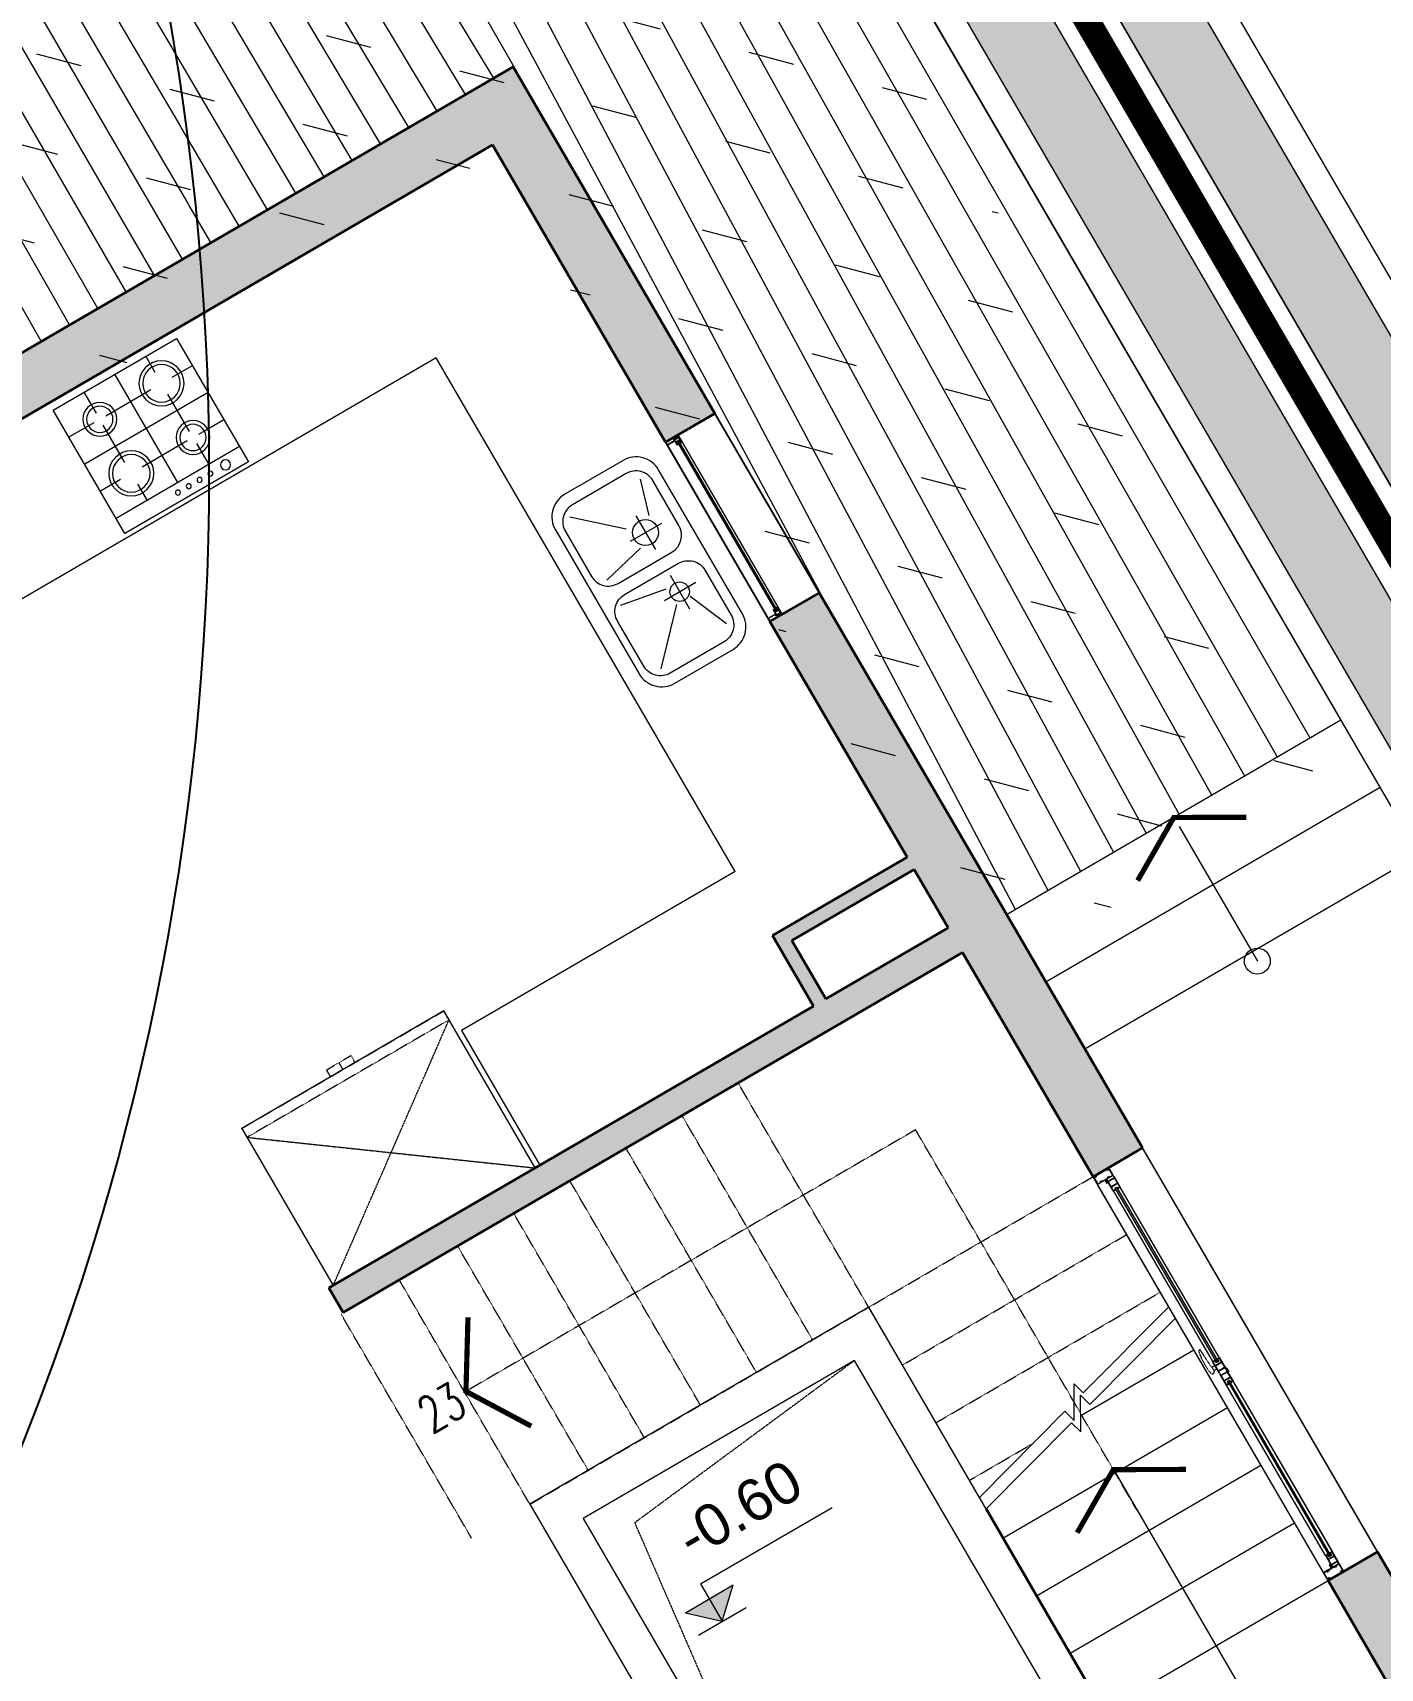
# Model space of a CAD drawing. Header units: millimetres. Extents: x 403824132 to 733479728, y 1974822364 to 2151530530.
# Drawn here: x 568707468 to 568712677, y 2063087729 to 2063094052 of the extents above; entities that cross this region are included whole.
import ezdxf
from ezdxf.enums import TextEntityAlignment as Align
from ezdxf.xclip import XClip

# ---------------------------------------------------------------- set-up
doc = ezdxf.new("R2010")
doc.units = ezdxf.units.MM
for name, pattern in [('ACAD_ISO07W100', [3, 0, -3]), ('CENTER', [3, 1.5, -0.5, 0.5, -0.5]), ('DASHED2', [0.375, 0.25, -0.125]), ('HIDDEN', [0.75, 0.5, -0.25])]:
    doc.linetypes.add(name, pattern=pattern)
for name, color, linetype, lineweight in [('A-DIM', 251, 'Continuous', 15), ('A-HATCH', 251, 'Continuous', 5), ('A-KY HIEU', 34, 'Continuous', 20), ('A-TEXT', 7, 'Continuous', 18), ('A-TUONG', 255, 'Continuous', 35), ('E- CHU THICH', 162, 'Continuous', 13), ('E- RANH GIOI', 1, 'CENTER', 13), ('E- THAY', 9, 'Continuous', 20), ('E-Khuat', 251, 'DASHED2', 13), ('E-Manh', 251, 'Continuous', 13), ('i_Hatch', 250, 'Continuous', 13), ('i_ThietBi', 32, 'Continuous', 13), ('LD-CUA', 146, 'Continuous', 13), ('LD-THAY', 9, 'Continuous', 13), ('Wipeout', 252, 'ACAD_ISO07W100', 0)]:
    doc.layers.add(name, color=color, linetype=linetype, lineweight=lineweight)
for name, color, linetype in [('ChiaLo', 128, 'CENTER'), ('loKBT', 42, 'Continuous'), ('text', 7, 'Continuous')]:
    doc.layers.add(name, color=color, linetype=linetype)
doc.styles.add('A1-arial', font='arial.ttf')
doc.styles.add('Dim roman', font='romans.shx', dxfattribs={"width": 0.7})
doc.styles.add('text', font='')
doc.styles.get('text').set_extended_font_data('.VnArial NarrowH')

# ---------------------------------------------------------------- blocks, each defined once
blk = doc.blocks.new('A$C2ED4656C')
blk.add_wipeout([(432.08839030116366, 909.9976919906003), (480.89988482272753, 907.6565726036897), (546.6591278930682, 896.477546115002), (608.9803413452828, 876.7846070510241), (692.174338572353, 834.3540037249222), (754.3427920304821, 787.0406448905233), (813.8926435556968, 722.7848319666591), (858.2160343534924, 653.697003869649), (891.5931961197311, 573.4454698321533), (911.2566819023268, 476.64416033405723), (913.0634836123791, 408.8786204939788), (902.6812203941336, 328.53244893428564), (877.9575039911433, 248.66377135772927), (831.5172191307465, 161.662560176017), (778.5593357249381, 96.30290054310899), (701.3356915259428, 31.654202892059402), (629.0081883249077, -8.39227097163166), (563.6190191351197, -32.03524574880794), (488.20880407570803, -46.87545004625645), (402.7755167309697, -49.013989090919495), (308.5773053277626, -33.451572822519665), (225.91232750109342, -2.7767245183677005), (146.73213312462397, 45.09999543475351), (71.55746408046619, 114.75861201532825), (24.772492047523002, 178.36796753589078), (-14.121149978636794, 256.7662589988431), (-36.76586512085484, 333.96183137377375), (-46.46968513727185, 431.3546305880118), (-41.56310677331928, 498.46924213785314), (-25.09803112737788, 571.6395144101043), (-0.5803064101564521, 634.8159364866879), (37.643403507663635, 701.4313668032701), (69.79597015563562, 743.2069996653372), (103.01222018549745, 778.0789420769579), (165.06892247921135, 827.9062572860821), (224.1967707490476, 861.949233045565), (305.1619076188727, 892.5169250959952), (368.07795281832665, 905.5166641195319), (428.3682624807116, 909.9721147218734)]).dxf.layer = 'Wipeout'
at = {"color": 8}
blk.add_circle((433.52840295434, 429.9998520612716), 480, dxfattribs=at)
at = {"style": 'text'}
blk.add_attdef('CT1', text='', height=350, rotation=3.7061108046e-06, dxfattribs=at).set_placement((433.52840295434, 429.9998520612716), align=Align.MIDDLE)
blk = doc.blocks.new('MA LO')
at = {"layer": 'text', "xscale": 20.97916607567742, "yscale": 20.97916607567742, "zscale": 20.97916607567742, "rotation": 4.338240580515711}
blk.add_blockref('A$C2ED4656C', (-59922.13602697849, -71293.20903849602, -4.840981599999996e-06), dxfattribs=at)
blk = doc.blocks.new('A$C395E768C')
at = {"layer": 'i_ThietBi'}
for p, q in [((-124.9999999999709, -65.78947368543231), (-125, 0)), ((-2.91038e-11, -438.5964912362322), (0, 0)), ((124.9999999999418, -85.52631579105946), (124.9999999999709, 0)), ((-168.8596491235948, -109.6491228090599), (-250, -109.6491228090526)), ((100.8771929819486, -109.6491228090526), (-81.14035087634696, -109.6491228090599)), ((149.1228070179349, -109.6491228090526), (249.9999999999709, -109.6491228090526)), ((-125, -304.8245614091939), (-125, -153.5087719326839)), ((124.9999999999709, -285.0877193035558), (124.9999999999418, -133.7719298270458)), ((-250.0000000000291, -219.2982456181089), (249.9999999999709, -219.2982456181053)), ((-149.1228070179932, -328.9473684271761), (-250.0000000000291, -328.9473684271688)), ((-100.8771929819777, -328.9473684271761), (81.14035087631781, -328.9473684271688)), ((168.8596491235657, -328.9473684271726), (249.9999999999709, -328.9473684271652)), ((-125, -353.0701754451693), (-125, -438.5964912362467)), ((124.9999999999418, -372.8070175507963), (124.9999999999709, -438.5964912362322)), ((-250.0000000000291, -438.5964912362394), (249.9999999999709, -438.5964912362322))]:
    blk.add_line(p, q, dxfattribs=at)
blk.add_lwpolyline([(250, -500.0000000093041), (250, 0), (-250, 0), (-250.0000000000291, -500.0000000093058)], close=True, dxfattribs=at)
for centre, radius in [((-124.9999999999709, -109.6491228090562), 78.94736842252314), ((-124.9999999999709, -109.6491228090562), 65.78947368543595), ((124.9999999999418, -109.6491228090526), 59.21052631689235), ((124.9999999999418, -109.6491228090526), 46.05263157980514), ((-125, -328.9473684271797), 59.21052631689235), ((-125, -328.9473684271797), 46.05263157980514), ((124.9999999999418, -328.9473684271726), 78.94736842252314), ((124.9999999999418, -328.9473684271726), 65.78947368543595), ((-175.4385964898683, -469.298245622769), 17.54385964944958), ((-114.0350877167948, -469.2982456227654), 8.771929824724793), ((-70.17543859314172, -469.2982456227654), 8.771929824724793), ((-26.31578946954687, -469.2982456227654), 8.771929824724793), ((17.54385965407709, -469.298245622769), 8.771929824724793)]:
    blk.add_circle(centre, radius, dxfattribs=at)
blk = doc.blocks.new('A$C33A8190A')
at = {"layer": 'i_ThietBi', "linetype": 'HIDDEN'}
for p, q in [((-899.9224336948828, 40), (0, 700)), ((-899.9224336948828, 700), (0, 40))]:
    blk.add_line(p, q, dxfattribs=at)
at = {"layer": 'i_ThietBi'}
blk.add_lwpolyline([(-899.9224336948828, 700), (0, 700), (0, 0), (-899.9224336948828, 0)], close=True, dxfattribs=at)
at = {"layer": 'i_ThietBi', "linetype": 'HIDDEN'}
for points in [[(-899.9224336948828, 0), (0, 0), (0, 40), (-899.9224336948828, 40)], [(-449.9612168474705, 0), (-504.5205294382176, 0), (-504.5205294382176, -30.66110742175079), (-449.9612168474705, -30.66110742175079)], [(-395.4019042567234, 0), (-395.4019042567234, -30.66110742175079), (-449.9612168474705, -30.66110742175079), (-449.9612168474705, 0)]]:
    blk.add_lwpolyline(points, close=True, dxfattribs=at)
blk = doc.blocks.new('kkkk')
h = blk.add_hatch(color=250)
edge = h.paths.add_edge_path()
edge.add_line((333058.7503477686, 105336.6100560361), (333060.2503477686, 105336.6100560361))
edge.add_line((333060.2503477686, 105336.6100560361), (333060.2503477686, 105341.6100560361))
edge.add_line((333060.2503477686, 105341.6100560361), (333061.7503477686, 105341.6100560361))
edge.add_line((333061.7503477686, 105341.6100560361), (333061.7503477686, 105371.6100560361))
edge.add_line((333061.7503477686, 105371.6100560361), (333027.5003477686, 105371.6100560361))
edge.add_line((333027.5003477686, 105371.6100560361), (333027.5003477686, 105386.6100560362))
edge.add_line((333027.5003477686, 105386.6100560362), (333022.1618856793, 105386.6100560362))
edge.add_line((333022.1618856793, 105386.6100560362), (333022.1618856793, 105383.6100560361))
edge.add_line((333022.1618856793, 105383.6100560361), (333023.6618856793, 105383.6100560361))
edge.add_line((333023.6618856793, 105383.6100560361), (333023.6618856793, 105385.1100560361))
edge.add_line((333023.6618856793, 105385.1100560361), (333026.0003477686, 105385.1100560361))
edge.add_line((333026.0003477686, 105385.1100560361), (333026.0003477686, 105378.0508778042))
edge.add_line((333026.0003477686, 105378.0508778042), (333023.6618856793, 105378.0508778042))
edge.add_line((333023.6618856793, 105378.0508778042), (333023.6618856793, 105379.5508778041))
edge.add_line((333023.6618856793, 105379.5508778041), (333022.1618856793, 105379.5508778041))
edge.add_line((333022.1618856793, 105379.5508778041), (333022.1618856793, 105376.5508778041))
edge.add_line((333022.1618856793, 105376.5508778041), (333026.0003477686, 105376.5508778041))
edge.add_line((333026.0003477686, 105376.5508778041), (333026.0003477686, 105371.6100560361))
edge.add_line((333026.0003477686, 105371.6100560361), (332991.7503477686, 105371.6100560361))
edge.add_line((332991.7503477686, 105371.6100560361), (332991.7503477686, 105341.6100560361))
edge.add_line((332991.7503477686, 105341.6100560361), (332993.2503477686, 105341.6100560361))
edge.add_line((332993.2503477686, 105341.6100560361), (332993.2503477686, 105336.6100560361))
edge.add_line((332993.2503477686, 105336.6100560361), (332994.7503477685, 105336.6100560361))
edge.add_line((332994.7503477685, 105336.6100560361), (332994.7503477685, 105341.6100560361))
edge.add_line((332994.7503477685, 105341.6100560361), (333002.2503477686, 105341.6100560361))
edge.add_line((333002.2503477686, 105341.6100560361), (333002.2503477686, 105343.1100560361))
edge.add_line((333002.2503477686, 105343.1100560361), (332993.2503477686, 105343.1100560361))
edge.add_line((332993.2503477686, 105343.1100560361), (332993.2503477686, 105370.1100560361))
edge.add_line((332993.2503477686, 105370.1100560361), (333006.8920954218, 105370.1100560361))
edge.add_arc((333010.0003477685, 105367.6396451521), 3.970410884021193, 141.5226399061715, 209.9999999996041)
edge.add_line((333006.5618710796, 105365.6544397101), (333007.8609091851, 105366.4044397101))
edge.add_arc((333010.0003477685, 105367.6396451522), 2.470410884022959, -390.0000000008324, -150.0000000000441, ccw=False)
edge.add_line((333012.1397863518, 105366.4044397101), (333013.4388244577, 105365.6544397101))
edge.add_arc((333010.0003477685, 105367.6396451521), 3.970410884017615, -29.99999999942238, 38.47736009484422)
edge.add_line((333013.1086001153, 105370.1100560362), (333040.3920954216, 105370.1100560361))
edge.add_arc((333043.5003477685, 105367.6396451521), 3.970410884021193, 141.5226399061715, 209.9999999996041)
edge.add_line((333040.0618710795, 105365.6544397101), (333041.3609091852, 105366.4044397101))
edge.add_arc((333043.5003477685, 105367.6396451522), 2.470410884022959, -390.0000000008324, -150.0000000000441, ccw=False)
edge.add_line((333045.639786352, 105366.4044397101), (333046.9388244575, 105365.6544397101))
edge.add_arc((333043.5003477685, 105367.6396451521), 3.970410884017615, -29.99999999942238, 38.47736009484422)
edge.add_line((333046.6086001155, 105370.1100560362), (333060.2503477686, 105370.1100560361))
edge.add_line((333060.2503477686, 105370.1100560361), (333060.2503477686, 105343.1100560361))
edge.add_line((333060.2503477686, 105343.1100560361), (333051.2503477687, 105343.1100560361))
edge.add_line((333051.2503477687, 105343.1100560361), (333051.2503477687, 105341.6100560361))
edge.add_line((333051.2503477687, 105341.6100560361), (333058.7503477686, 105341.6100560361))
edge.add_line((333058.7503477686, 105341.6100560361), (333058.7503477686, 105336.6100560361))
blk.add_lwpolyline([(333026.0003477686, 105378.0508778042), (333026.0003477686, 105385.1100560361), (333023.6618856793, 105385.1100560361), (333023.6618856793, 105383.6100560361), (333022.1618856793, 105383.6100560361), (333022.1618856793, 105386.6100560362), (333027.5003477686, 105386.6100560362), (333027.5003477686, 105371.6100560361), (333061.7503477686, 105371.6100560361), (333061.7503477686, 105341.6100560361), (333060.2503477686, 105341.6100560361), (333060.2503477686, 105336.6100560361), (333058.7503477686, 105336.6100560361), (333058.7503477686, 105341.6100560361), (333051.2503477687, 105341.6100560361), (333051.2503477687, 105343.1100560361), (333060.2503477686, 105343.1100560361), (333060.2503477686, 105370.1100560361), (333046.6086001155, 105370.1100560362, -0.3080097014273616), (333046.9388244575, 105365.6544397101), (333045.639786352, 105366.4044397101, 1.732050807573783), (333041.3609091852, 105366.4044397101), (333040.0618710795, 105365.6544397101, -0.3080097014276107), (333040.3920954216, 105370.1100560361), (333013.1086001153, 105370.1100560362, -0.3080097014273616), (333013.4388244577, 105365.6544397101), (333012.1397863518, 105366.4044397101, 1.732050807573783), (333007.8609091851, 105366.4044397101), (333006.5618710796, 105365.6544397101, -0.3080097014276107), (333006.8920954218, 105370.1100560361), (332993.2503477686, 105370.1100560361), (332993.2503477686, 105343.1100560361), (333002.2503477686, 105343.1100560361), (333002.2503477686, 105341.6100560361), (332994.7503477685, 105341.6100560361), (332994.7503477685, 105336.6100560361), (332993.2503477686, 105336.6100560361), (332993.2503477686, 105341.6100560361), (332991.7503477686, 105341.6100560361), (332991.7503477686, 105371.6100560361), (333026.0003477686, 105371.6100560361), (333026.0003477686, 105376.5508778041), (333022.1618856793, 105376.5508778041), (333022.1618856793, 105379.5508778041), (333023.6618856793, 105379.5508778041), (333023.6618856793, 105378.0508778042)], format="xyb", close=True)
blk = doc.blocks.new('ccccc')
h = blk.add_hatch(color=250)
h.paths.add_polyline_path([(333034.3144056356, 105325.3407150077), (333084.3144056355, 105325.3407150077), (333084.3144056355, 105326.8407150077), (333077.6940542447, 105326.8407150077), (333077.6940542447, 105353.8407150077), (333084.3144056355, 105353.8407150077), (333084.3144056355, 105355.3407150077), (333034.3144056356, 105355.3407150077), (333034.3144056356, 105346.7373347332), (333035.8144056356, 105346.7373347332), (333035.8144056356, 105353.8407150077), (333052.1347392885, 105353.8407150077), (333052.1347392885, 105326.8407150077), (333035.8144056356, 105326.8407150077), (333035.8144056356, 105333.9440952822), (333034.3144056356, 105333.9440952822)])
h.paths.add_polyline_path([(333053.6347392886, 105326.8407150077), (333053.6347392886, 105353.8407150077), (333076.1940542446, 105353.8407150077), (333076.1940542446, 105326.8407150077)], flags=16)
for p, q in [((333034.3144056356, 105346.7373347332), (333035.8144056356, 105346.7373347332)), ((333034.3144056356, 105333.9440952822), (333035.8144056356, 105333.9440952822)), ((333052.1347392885, 105353.8407150077), (333052.1347392885, 105326.8407150077)), ((333053.6347392886, 105353.8407150077), (333053.6347392886, 105326.8407150077)), ((333076.1940542446, 105353.8407150077), (333076.1940542446, 105326.8407150077)), ((333077.6940542447, 105353.8407150077), (333077.6940542447, 105326.8407150077)), ((333084.3144056355, 105355.3407150077), (333084.3144056355, 105353.8407150077)), ((333084.3144056355, 105326.8407150077), (333084.3144056355, 105325.3407150077))]:
    blk.add_line(p, q)
for points in [[(333084.3144056355, 105355.3407150077), (333034.3144056356, 105355.3407150077), (333034.3144056356, 105346.7373347332)], [(333034.3144056356, 105333.9440952822), (333034.3144056356, 105325.3407150077), (333084.3144056355, 105325.3407150077)], [(333052.1347392885, 105353.8407150077), (333035.8144056356, 105353.8407150077), (333035.8144056356, 105346.7373347332)], [(333035.8144056356, 105333.9440952822), (333035.8144056356, 105326.8407150077), (333052.1347392885, 105326.8407150077)], [(333076.1940542446, 105353.8407150077), (333053.6347392886, 105353.8407150077)], [(333053.6347392886, 105326.8407150077), (333076.1940542446, 105326.8407150077)], [(333084.3144056355, 105353.8407150077), (333077.6940542447, 105353.8407150077)], [(333077.6940542447, 105326.8407150077), (333084.3144056355, 105326.8407150077)]]:
    blk.add_lwpolyline(points)
blk = doc.blocks.new('dasdsd')
at = {"linetype": 'HIDDEN', "ltscale": 0.05}
for p, q in [((-9.569141384446992, -15.90723716295906), (-9.569141384446992, 0)), ((9.569141384446992, 0), (-9.569141384446992, 0)), ((9.569141384446992, -15.90723716294451), (9.569141384446992, 0)), ((-16.34979056974407, -18.90631077674334), (-107.8912883332232, -23.1459015282162)), ((-10.46026030555367, -16.12276114153791), (-15.45867164875381, -18.69078679804806)), ((9.569141384330578, -15.90723716295906), (-9.569141384446992, -15.90723716295906))]:
    blk.add_line(p, q, dxfattribs=at)
for centre, radius, start, end in [((-106.2585171776591, -28.09938181765028), 5.215640768237306, 108.2433054779571, 251.7566945220429), ((-40.96028682653559, 286.6360905124457), 326.6202464477597, 258.1751875100508, 278.8996242376831), ((-16.34979056974407, -16.9563107767899), 1.95, 270, 297.1926651147454), ((-9.569141384446992, -17.85723716302891), 1.95, 90, 117.1926651147453), ((9.569141384446992, -25.97958644191385), 10.07234927896024, 270, 90)]:
    blk.add_arc(centre, radius, start, end, dxfattribs=at)
blk = doc.blocks.new('fffsf')
h = blk.add_hatch(color=250)
h.paths.add_polyline_path([(333183.8310297608, 105395.8081060237), (333133.8310297608, 105395.8081060237), (333133.8310297608, 105394.3081060237), (333140.4513811519, 105394.3081060237), (333140.4513811519, 105367.3081060237), (333133.8310297608, 105367.3081060237), (333133.8310297608, 105364.3081060237), (333118.8310297608, 105364.3081060237), (333118.8310297608, 105361.3081060237), (333135.3310297608, 105361.3081060237), (333135.3310297608, 105365.8081060237), (333183.8310297608, 105365.8081060237), (333183.8310297608, 105374.4114862982), (333182.3310297608, 105374.4114862982), (333182.3310297608, 105367.3081060237), (333166.0106961079, 105367.3081060237), (333166.0106961079, 105394.3081060237), (333182.3310297608, 105394.3081060237), (333182.3310297608, 105387.2047257492), (333183.8310297608, 105387.2047257492)])
h.paths.add_polyline_path([(333164.5106961079, 105394.3081060237), (333164.5106961079, 105367.3081060237), (333141.9513811518, 105367.3081060237), (333141.9513811518, 105394.3081060237)], flags=16)
for p, q in [((333133.8310297608, 105395.8081060237), (333133.8310297608, 105394.3081060237)), ((333140.4513811519, 105394.3081060237), (333140.4513811519, 105367.3081060237)), ((333141.9513811518, 105394.3081060237), (333141.9513811518, 105367.3081060237)), ((333164.5106961079, 105394.3081060237), (333164.5106961079, 105367.3081060237)), ((333166.0106961079, 105394.3081060237), (333166.0106961079, 105367.3081060237)), ((333183.8310297608, 105387.2047257492), (333182.3310297608, 105387.2047257492)), ((333183.8310297608, 105374.4114862982), (333182.3310297608, 105374.4114862982))]:
    blk.add_line(p, q)
for points in [[(333133.8310297608, 105395.8081060237), (333183.8310297608, 105395.8081060237), (333183.8310297608, 105387.2047257492)], [(333133.8310297608, 105394.3081060237), (333140.4513811519, 105394.3081060237)], [(333141.9513811518, 105394.3081060237), (333164.5106961079, 105394.3081060237)], [(333166.0106961079, 105394.3081060237), (333182.3310297608, 105394.3081060237), (333182.3310297608, 105387.2047257492)], [(333183.8310297608, 105374.4114862982), (333183.8310297608, 105365.8081060237), (333135.3310297608, 105365.8081060237), (333135.3310297608, 105361.3081060237), (333118.8310297608, 105361.3081060237)], [(333133.8310297608, 105367.3081060237), (333133.8310297608, 105364.3081060237), (333118.8310297608, 105364.3081060237), (333118.8310297608, 105361.3081060237)], [(333140.4513811519, 105367.3081060237), (333133.8310297608, 105367.3081060237)], [(333164.5106961079, 105367.3081060237), (333141.9513811518, 105367.3081060237)], [(333182.3310297608, 105374.4114862982), (333182.3310297608, 105367.3081060237), (333166.0106961079, 105367.3081060237)]]:
    blk.add_lwpolyline(points)
blk = doc.blocks.new('*U199')
for points in [[(88.41580056528618, 82.17994154020562), (88.41580056524253, 80.6033802745078), (77.17966634732147, 80.60338027449323), (77.17966634729966, 69.39661972550675), (88.41580056521342, 69.39661972551403), (88.41580056528618, 67.82005845976528, 0.2403906807314063), (91.14311726333106, 71.99999999998546), (80.17966634737968, 71.99999999998546), (80.17966634732147, 77.99999999998543), (91.14311726327287, 77.99999999998543, 0.2403906807301442)], [(847.064897786636, 82.17994154014741), (847.0648977867091, 80.6033802744132), (858.3010320046156, 80.60338027440594), (858.301032004601, 69.39661972541944), (847.0648977866797, 69.39661972542672), (847.064897786636, 67.82005845970707, -0.2403906807314063), (844.3375810886424, 71.99999999992724), (855.3010320045863, 71.99999999992724), (855.3010320045427, 77.99999999993452), (844.3375810885913, 77.99999999994179, -0.2403906807301442)], [(952.8964989166775, 82.17994153920152), (952.896498916714, 80.60338027349644), (941.6603646988003, 80.60338027346006), (941.6603646988583, 69.39661972447357), (952.8964989167723, 69.39661972450267), (952.8964989167064, 67.82005845875392, 0.2403906807314063), (955.623815614686, 71.99999999901047), (944.6603646987346, 71.99999999896681), (944.6603646987783, 77.99999999895226), (955.6238156147297, 77.99999999898864, 0.2403906807301442)]]:
    blk.add_hatch(color=250).paths.add_polyline_path(points)
for p, q in [((897.4806983517623, 89.99999999997091), (44.50000000021828, 90.00000000004366)), ((897.4806983517477, 89.99999999991269), (88.00000000023283, 89.99999999998545)), ((902.4806983516532, 89.9999999988213), (1711.961396685087, 89.99999999983993)), ((35.00000000011642, 20), (1764.961396685204, 20)), ((88.00000000024738, 59.99999999998546), (897.4806983517623, 59.99999999989814)), ((1711.96139668516, 59.99999999983993), (902.4806983517333, 59.99999999880675))]:
    blk.add_line(p, q)
for points in [[(88.41580056528618, 82.17994154020562), (88.41580056524253, 80.6033802745078), (77.17966634732147, 80.60338027449323), (77.17966634729966, 69.39661972550675), (88.41580056521342, 69.39661972551403), (88.41580056528618, 67.82005845976528, 0.2403906807314063), (91.14311726333106, 71.99999999998546), (80.17966634737968, 71.99999999998546), (80.17966634732147, 77.99999999998543), (91.14311726327287, 77.99999999998543, 0.2403906807301443)], [(847.064897786636, 82.17994154014741), (847.0648977867091, 80.6033802744132), (858.3010320046156, 80.60338027440594), (858.301032004601, 69.39661972541944), (847.0648977866797, 69.39661972542672), (847.064897786636, 67.82005845970707, -0.2403906807314063), (844.3375810886424, 71.99999999992724), (855.3010320045863, 71.99999999992724), (855.3010320045427, 77.99999999993452), (844.3375810885913, 77.99999999994179, -0.2403906807301443)], [(952.8964989166775, 82.17994153920152), (952.896498916714, 80.60338027349644), (941.6603646988003, 80.60338027346006), (941.6603646988583, 69.39661972447357), (952.8964989167723, 69.39661972450267), (952.8964989167064, 67.82005845875392, 0.2403906807314063), (955.623815614686, 71.99999999901047), (944.6603646987346, 71.99999999896681), (944.6603646987783, 77.99999999895226), (955.6238156147297, 77.99999999898864, 0.2403906807301443)]]:
    blk.add_lwpolyline(points, format="xyb", close=True)
for points in [[(855.3010320045863, 71.99999999992724), (80.17966634737968, 71.99999999998546), (80.17966634732147, 77.99999999998543), (855.3010320045427, 77.99999999993452)], [(944.6603646988652, 71.99999999894499), (1719.781730337999, 71.9999999998545), (1719.781730337912, 77.99999999986177), (944.6603646987783, 77.99999999895226)]]:
    blk.add_lwpolyline(points, close=True)
at = {"rotation": 270}
blk.add_blockref('kkkk', (-105336.6100560361, 333081.7503477685), dxfattribs=at)
at = {"xscale": -1}
for name, p, rotation in [('ccccc', (333122.3144056175, -105265.3407150657), 359.9999999999902), ('fffsf', (-332231.3503317047, 105455.8081050878), 180.0000000001608), ('kkkk', (107136.5714527213, 333081.7503477685), 90)]:
    blk.add_blockref(name, p, dxfattribs=dict(at, rotation=rotation))
for p in [(-332186.8337073021, -105265.3407149498), (-331322.3530086549, -105265.3407159424)]:
    blk.add_blockref('ccccc', p)
at = {"xscale": -0.8000000000000002, "yscale": 0.8, "zscale": 0.8}
blk.add_blockref('dasdsd', (927.4806983517476, 59.99999999895225), dxfattribs=at)
blk = doc.blocks.new('CR')
at = {"layer": 'i_ThietBi', "ltscale": 0.5}
for p, q in [((7158371.433537573, 838004.4007372893), (7158534.433537576, 837855.4007372893)), ((7158637.433537576, 837855.4007372893), (7158679.433537574, 837993.4007372893)), ((7158592.433537576, 837879.4007372893), (7158592.433537576, 837729.4007372893)), ((7158525.433537573, 837805.4007372893), (7158664.433537576, 837805.4007372893)), ((7158371.433537573, 837721.4007372893), (7158545.433537574, 837763.4007372893)), ((7158550.433537575, 837577.4007372896), (7158368.433537575, 837611.4007372893)), ((7158591.433537575, 837616.4007372893), (7158591.433537575, 837466.4007372893)), ((7158524.433537576, 837542.4007372893), (7158663.433537574, 837542.4007372893)), ((7158556.433537576, 837505.4007372893), (7158379.433537576, 837322.4007372893)), ((7158618.433537575, 837507.4007372893), (7158685.433537574, 837345.4007372893))]:
    blk.add_line(p, q, dxfattribs=at)
for points in [[(7158297.433537575, 837989.4007372896), (7158297.433537575, 837346.9731510159, 0.4142135623730953), (7158397.433537576, 837246.973151016), (7158657.433537573, 837246.973151016, 0.4142135623730951), (7158757.433537573, 837346.9731510159), (7158757.433537573, 837989.4007372896, 0.4142135623730951), (7158657.433537573, 838089.4007372893), (7158397.433537576, 838089.4007372893, 0.4142135623730953)], [(7158327.433537573, 837964.4007372893), (7158327.433537573, 837764.4007372893, 0.4142135623730951), (7158402.433537576, 837689.4007372896), (7158642.433537576, 837689.4007372896, 0.4142135623730951), (7158717.433537574, 837764.4007372893), (7158717.433537574, 837964.4007372893, 0.4142135623730953), (7158642.433537576, 838039.4007372893), (7158402.433537576, 838039.4007372893, 0.4142135623730951)], [(7158327.433537573, 837564.4007372893, -0.4142135623730951), (7158402.433537576, 837639.4007372892), (7158642.433537576, 837639.4007372892, -0.4142135623730953), (7158717.433537574, 837564.4007372893), (7158717.433537574, 837364.4007372893, -0.4142135623730951), (7158642.433537576, 837289.4007372893), (7158402.433537576, 837289.4007372893, -0.4142135623730951), (7158327.433537573, 837364.4007372893)]]:
    blk.add_lwpolyline(points, format="xyb", close=True, dxfattribs=at)
for centre, radius in [((7158592.433537576, 837805.4007372893), 50), ((7158591.433537575, 837542.4007372893), 37.5)]:
    blk.add_circle(centre, radius, dxfattribs=at)
blk = doc.blocks.new('SFFSF')
h = blk.add_hatch(color=250)
h.paths.add_polyline_path([(339646.7882787025, 104917.2047934929), (339646.7882787025, 104891.8047934929), (339678.4882787026, 104891.8047934929), (339678.4882787026, 104898.5047934929), (339675.2882787025, 104898.5047934928, 1), (339675.2882787025, 104897.3047934928), (339677.2882787026, 104897.3047934929), (339677.2882787026, 104893.0047934929), (339663.4382787026, 104893.0047934929), (339663.4382787026, 104916.0047934929), (339677.2882787026, 104916.0047934929), (339677.2882787026, 104911.7047934929), (339675.2882787025, 104911.7047934928, 1), (339675.2882787025, 104910.5047934928), (339678.4882787026, 104910.5047934929), (339678.4882787026, 104917.2047934929)])
h.paths.add_polyline_path([(339647.9882787025, 104916.0047934929), (339662.2382787026, 104916.0047934929), (339662.2382787026, 104893.0047934929), (339647.9882787025, 104893.0047934929)], flags=16)
blk.add_lwpolyline([(339663.4382787026, 104893.0047934929), (339663.4382787026, 104916.0047934929), (339677.2882787026, 104916.0047934929), (339677.2882787026, 104911.7047934929), (339675.2882787025, 104911.7047934928, 0.9999999999999998), (339675.2882787025, 104910.5047934928), (339678.4882787026, 104910.5047934929), (339678.4882787026, 104917.2047934929), (339646.7882787025, 104917.2047934929), (339646.7882787025, 104891.8047934929), (339678.4882787026, 104891.8047934929), (339678.4882787026, 104898.5047934929), (339675.2882787025, 104898.5047934928, 0.9999999999999998), (339675.2882787025, 104897.3047934928), (339677.2882787026, 104897.3047934929), (339677.2882787026, 104893.0047934929)], format="xyb", close=True)
blk.add_lwpolyline([(339662.2382787026, 104893.0047934929), (339662.2382787026, 104916.0047934929), (339647.9882787025, 104916.0047934929), (339647.9882787025, 104893.0047934929)], close=True)
blk = doc.blocks.new('DDDDA')
blk.add_hatch(color=250).paths.add_polyline_path([(339343.8036827391, 104970.9258045919), (339343.8036827391, 104969.3492433262), (339332.5675485213, 104969.3492433262), (339332.5675485213, 104958.1424827772), (339343.8036827391, 104958.1424827772), (339343.8036827391, 104956.5659215115, 0.2403906807314063), (339346.5309994372, 104960.7458630517), (339335.5675485212, 104960.7458630517), (339335.5675485212, 104966.7458630517), (339346.5309994372, 104966.7458630517, 0.2403906807301442)])
blk.add_lwpolyline([(339343.8036827391, 104970.9258045919), (339343.8036827391, 104969.3492433262), (339332.5675485213, 104969.3492433262), (339332.5675485213, 104958.1424827772), (339343.8036827391, 104958.1424827772), (339343.8036827391, 104956.5659215115, 0.2403906807314063), (339346.5309994372, 104960.7458630517), (339335.5675485212, 104960.7458630517), (339335.5675485212, 104966.7458630517), (339346.5309994372, 104966.7458630517, 0.2403906807301443)], format="xyb", close=True)
blk = doc.blocks.new('*U234')
for points in [[(22.09999999997672, 21.5), (0, 21.5), (0, 27.69999999995344), (1.200000000069849, 27.70000000001164), (1.200000000069849, 22.70000000001164), (17.8165128667606, 22.70000000001164), (17.8165128667606, 63.09999999997671), (8.908256433438508, 63.09999999997671), (8.908256433438508, 71.64048723370068), (5.108256433508359, 74.2712564644753), (5.108256433391944, 83.12874353543157), (8.908256433438508, 85.75951276620617), (8.908256433438508, 93.09999999997672), (1.200000000069849, 93.09999999997672), (1.200000000069849, 89.29999999998836), (0, 89.29999999998836), (0, 94.29999999998836), (10.10825643339194, 94.29999999998836), (10.10825643339194, 93.09999999997672), (10.10825643339194, 91.135632477075), (10.10825643339194, 82.4999999998836), (8.908256433438508, 82.49999999994178), (8.908256433322093, 84.29999999993015), (6.308256433461793, 82.49999999994178), (6.308256433461793, 74.89999999996506), (8.908256433438508, 73.0999999999767), (8.908256433438508, 74.89999999996506), (10.10825643339194, 74.89999999996506), (10.10825643339194, 64.29999999998836), (19.01651286683045, 64.29999999998836), (19.01651286683045, 22.70000000001164), (22.09999999997672, 22.70000000001164)], [(1044.566666666989, 21.5), (1066.666666666965, 21.5), (1066.666666666965, 27.69999999995344), (1065.466666666895, 27.70000000001164), (1065.466666666895, 22.70000000001164), (1048.850153800205, 22.70000000001164), (1048.850153800205, 63.09999999997671), (1057.758410233527, 63.09999999997671), (1057.758410233527, 71.64048723370068), (1061.558410233457, 74.2712564644753), (1061.558410233573, 83.12874353543157), (1057.758410233527, 85.75951276620617), (1057.758410233527, 93.09999999997672), (1065.466666666895, 93.09999999997672), (1065.466666666895, 89.29999999998836), (1066.666666666965, 89.29999999998836), (1066.666666666965, 94.29999999998836), (1056.558410233573, 94.29999999998836), (1056.558410233573, 93.09999999997672), (1056.558410233573, 91.135632477075), (1056.558410233573, 82.4999999998836), (1057.758410233527, 82.49999999994178), (1057.758410233643, 84.29999999993015), (1060.358410233503, 82.49999999994178), (1060.358410233503, 74.89999999996506), (1057.758410233527, 73.0999999999767), (1057.758410233527, 74.89999999996506), (1056.558410233573, 74.89999999996506), (1056.558410233573, 64.29999999998836), (1047.650153800135, 64.29999999998836), (1047.650153800135, 22.70000000001164), (1044.566666666989, 22.70000000001164)]]:
    blk.add_hatch(color=250).paths.add_polyline_path(points)
for p, q in [((10.10825643339194, 94.29999999998836), (1056.558410233573, 94.29999999998836)), ((22.09999999997672, 21.5), (1044.566666667018, 21.5))]:
    blk.add_line(p, q)
for points in [[(8.908256433438508, 93.09999999997672), (8.908256433438508, 85.75951276620617), (5.108256433391944, 83.12874353543157), (5.108256433508359, 74.2712564644753), (8.908256433438508, 71.64048723370068), (8.908256433438508, 63.09999999997671), (17.8165128667606, 63.09999999997671), (17.8165128667606, 22.70000000001164), (1.200000000069849, 22.70000000001164), (1.200000000069849, 27.70000000001164), (0, 27.69999999995344), (0, 21.5), (22.09999999997672, 21.5), (22.09999999997672, 22.70000000001164), (19.01651286683045, 22.70000000001164), (19.01651286683045, 64.29999999998836), (10.10825643339194, 64.29999999998836), (10.10825643339194, 74.89999999996506), (8.908256433438508, 74.89999999996506), (8.908256433438508, 73.0999999999767), (6.308256433461793, 74.89999999996506), (6.308256433461793, 82.49999999994178), (8.908256433322093, 84.29999999993015), (8.908256433438508, 82.49999999994178), (10.10825643339194, 82.4999999998836), (10.10825643339194, 93.09999999997672), (10.10825643339194, 93.09999999997672), (10.10825643339194, 94.29999999998836), (0, 94.29999999998836), (0, 89.29999999998836), (1.200000000069849, 89.29999999998836), (1.200000000069849, 93.09999999997672), (8.908256433438508, 93.09999999997672)], [(1057.758410233527, 93.09999999997672), (1057.758410233527, 85.75951276620617), (1061.558410233573, 83.12874353543157), (1061.558410233457, 74.2712564644753), (1057.758410233527, 71.64048723370068), (1057.758410233527, 63.09999999997671), (1048.850153800205, 63.09999999997671), (1048.850153800205, 22.70000000001164), (1065.466666666895, 22.70000000001164), (1065.466666666895, 27.70000000001164), (1066.666666666965, 27.69999999995344), (1066.666666666965, 21.5), (1044.566666666989, 21.5), (1044.566666666989, 22.70000000001164), (1047.650153800135, 22.70000000001164), (1047.650153800135, 64.29999999998836), (1056.558410233573, 64.29999999998836), (1056.558410233573, 74.89999999996506), (1057.758410233527, 74.89999999996506), (1057.758410233527, 73.0999999999767), (1060.358410233503, 74.89999999996506), (1060.358410233503, 82.49999999994178), (1057.758410233643, 84.29999999993015), (1057.758410233527, 82.49999999994178), (1056.558410233573, 82.4999999998836), (1056.558410233573, 93.09999999997672), (1056.558410233573, 93.09999999997672), (1056.558410233573, 94.29999999998836), (1066.666666666965, 94.29999999998836), (1066.666666666965, 89.29999999998836), (1065.466666666895, 89.29999999998836), (1065.466666666895, 93.09999999997672), (1057.758410233527, 93.09999999997672)]]:
    blk.add_lwpolyline(points)
blk.add_lwpolyline([(1030.678743886546, 75.69999999993888), (35.98792278041947, 75.69999999993888), (35.98792278044857, 81.69999999992432), (1030.678743886546, 81.69999999992432)], close=True)
at = {"xscale": -1, "rotation": 180}
blk.add_blockref('SFFSF', (-339634.6800222692, 104983.2047934928), dxfattribs=at)
blk.add_blockref('DDDDA', (-339299.5796257408, -104885.0458630518))
at = {"xscale": -1}
blk.add_blockref('DDDDA', (340366.2462924077, -104885.0458630518), dxfattribs=at)
at = {"rotation": 180}
blk.add_blockref('SFFSF', (340701.3466889361, 104983.2047934928), dxfattribs=at)
blk = doc.blocks.new('cotxaytho')
at = {"layer": 'A-KY HIEU'}
h = blk.add_hatch(color=256, dxfattribs=at)
h.paths.add_polyline_path([(200.0000000000018, 187.5), (0, 187.5), (0, 0)])
h.paths.add_polyline_path([(0, 187.5), (-200, 187.5), (0, 0)])
for p, q in [((0, 312.5), (0, 0)), ((0, 312.5), (1100, 312.5)), ((-200, 187.5), (0, 0)), ((-200, 187.5), (200, 187.5)), ((0, 0), (200, 187.5)), ((-200, 0), (200, 0))]:
    blk.add_line(p, q, dxfattribs=at)
at = {"color": 6, "style": 'A1-arial'}
blk.add_attdef('-0.050', (35.02610784031822, 401.7086938884313), '', height=250, dxfattribs=at)
blk = doc.blocks.new('TANG 1 BT1')
at = {"layer": 'A-HATCH'}
h = blk.add_hatch(color=256, dxfattribs=at)
h.dxf.hatch_style = 1
h.paths.add_polyline_path([(7158834.392582895, 839216.910365944), (7158834.40338719, 837891.891499825), (7159054.403387193, 837891.891499825), (7159054.392582897, 839436.910365944), (7153914.367428423, 839436.910365939), (7153914.367428423, 839216.910365939)])
h.paths.add_polyline_path([(7150554.367428423, 839436.910365939), (7150554.310653077, 838368.6554270984), (7150774.310653077, 838368.6554270984), (7150774.367428423, 839216.910365939), (7151514.367428423, 839216.910365939), (7151514.367428423, 839436.910365939)])
h.paths.add_polyline_path([(7150774.304578072, 836568.6554270984), (7150554.304578072, 836568.6554270984), (7150554.355278415, 835616.8624750825), (7151104.293490312, 835616.869053744), (7151104.293494187, 835319.4682315772), (7151324.293331157, 835319.4682315772), (7151324.293316933, 835616.869053744), (7152824.293494837, 835616.869053744), (7152824.293494837, 833426.8795984447), (7152714.293491956, 833426.8795926793), (7152714.29349484, 833316.8795926797), (7152934.293494836, 833316.8796042103), (7152934.293494836, 835726.8688687666), (7150774.353935611, 835726.8618762125)])
h.paths.add_polyline_path([(7151324.293373614, 834519.4677197175), (7151104.293494189, 834519.4677197175), (7151104.30564033, 832826.9133516661), (7151324.305640263, 832826.9160794099), (7151324.293490244, 833316.8822506294), (7151914.29349484, 833316.8795745915), (7151914.293491955, 833426.8795507496), (7151324.293433158, 833426.8795098679)])
h.paths.add_polyline_path([(7158834.380432876, 835616.8724301188), (7158834.380432876, 834616.8724302229), (7159054.38132507, 834616.8724302229), (7159054.380433111, 835946.8749298701), (7159054.399422782, 837091.8914998248), (7158834.40338719, 837091.8914998248), (7158834.395779532, 836041.8726337034), (7158234.393846916, 836041.8726337034), (7158234.394310373, 835726.8726337056), (7156074.371186494, 835726.8726337051), (7156074.371186494, 835616.8645500309)])
h.paths.add_polyline_path([(7158834.396642498, 835726.8749299373), (7158289.394310373, 835726.8726337056), (7158289.393846915, 835986.8726337039), (7158834.39593021, 835986.8726337039)], flags=16)
h.paths.add_polyline_path([(7158434.392582023, 831596.9007170699), (7158434.392582023, 831391.9098570823), (7158834.392582373, 831391.9061736367), (7158834.392582374, 827616.9110400443), (7158354.335837015, 827616.9110402875), (7158354.335837015, 827396.9110403915), (7159054.392582373, 827396.9110403561), (7159054.392582213, 832816.9110333439), (7158834.392582212, 832816.9110333439), (7158834.392582895, 831816.9061741434), (7156074.381032348, 831816.9294868225), (7156074.381032348, 831596.9294868223)])
h.paths.add_polyline_path([(7158834.392582373, 831596.9061740552), (7158834.392582373, 831446.9061736375), (7158489.392582023, 831446.9097838658), (7158489.392582023, 831596.909784292)], flags=16)
h.paths.add_polyline_path([(7152934.305644855, 831706.9131666891), (7152934.305644858, 831816.913351666), (7151324.305640331, 831816.913351666), (7151324.305640331, 831926.9133516661), (7151104.305640332, 831926.9133516661), (7151104.30564033, 831816.913351666), (7150554.366400784, 831816.9061741251), (7150554.36935917, 830866.8950438554), (7150774.369359169, 830866.8950438554), (7150774.367133453, 831706.9061741378)])
h.paths.add_polyline_path([(7150554.364441079, 828526.9061794691), (7150774.364441081, 828526.9061794691), (7150774.37017006, 830066.8945319966), (7150554.36935917, 830066.8945319966)])
h.paths.add_polyline_path([(7151704.376166527, 827396.9116709569), (7152404.194557026, 827396.9108264266), (7152404.194557026, 827616.910806874), (7150774.367428362, 827616.9154225319), (7150774.368593731, 827726.9061794695), (7150554.36922083, 827726.9061794695), (7150554.367428423, 827616.911099137), (7150554.367428423, 827396.9110402466), (7151404.376166542, 827396.9109419949), (7151404.37616653, 827396.9116709569)])
h.paths.add_polyline_path([(7154604.55816387, 827616.9087649575), (7154604.55816387, 827396.9087649565), (7155304.376166525, 827396.9091954805), (7155304.37616657, 827396.9136104577), (7155604.376166571, 827396.9136104577), (7156654.368521227, 827396.9136259514), (7156654.368925721, 827616.9163596034)])
h.paths.add_polyline_path([(7150304.255845018, 831816.9000444374), (7150304.255845416, 831196.8999719521), (7150554.329719897, 831196.8999719521), (7150554.329719897, 831306.9003201132), (7150414.255845343, 831306.8999719522), (7150414.255845088, 831706.9000444378), (7150554.329236252, 831706.9003925972), (7150554.329783076, 831816.9000444374)])
h.paths.add_polyline_path([(7150304.255844964, 836228.4791837248), (7150304.255844964, 835616.9026857319), (7150554.318615942, 835616.9026857319), (7150554.318615942, 835726.902332314), (7150414.255844965, 835726.902685732), (7150414.255844965, 836118.4791837247), (7150554.366168484, 836118.4788301869), (7150554.366168484, 836228.4791837248)])
at = {"layer": 'A-TUONG'}
for p, q in [((7159054.392582897, 839436.910365944), (7153914.367428423, 839436.910365939)), ((7159054.403387193, 837891.891499825), (7159054.392582897, 839436.910365944)), ((7158834.392582895, 839216.910365944), (7153914.367428423, 839216.910365939)), ((7158834.40338719, 837891.891499825), (7158834.392582895, 839216.910365944)), ((7158834.40338719, 837891.891499825), (7159054.403387193, 837891.891499825)), ((7158834.395779532, 836041.8726337034), (7158834.40338719, 837091.8914998248)), ((7158834.40338719, 837091.8914998248), (7159054.403387193, 837091.8914998248)), ((7159054.39228581, 835836.9004881554), (7159054.399331923, 837086.8914998247)), ((7158834.395779531, 836041.8726337034), (7158234.393846916, 836041.8726337034)), ((7158234.393846916, 836041.8726337034), (7158234.394310373, 835726.8726337056)), ((7158834.395930207, 835986.8726337039), (7158289.393846915, 835986.8726337039)), ((7158289.393846915, 835986.8726337039), (7158289.394310373, 835726.8726337056)), ((7158834.396642498, 835726.8749299373), (7158834.39593021, 835986.8726337039)), ((7159054.380433111, 835946.8749298701), (7159054.38132507, 834616.8724302229)), ((7156074.371186494, 835616.8645500309), (7156074.371186494, 835726.8726337051)), ((7158234.394310373, 835726.8726337056), (7156074.371186494, 835726.8726337051)), ((7158834.396642498, 835726.8749299373), (7158289.394310373, 835726.8726337056)), ((7158834.380432876, 835616.8724301188), (7156074.371186494, 835616.8645500309)), ((7158834.380432876, 834616.8724302229), (7158834.380432876, 835616.8724301188)), ((7158834.380432876, 834616.8724302229), (7159054.38132507, 834616.8724302229)), ((7157834.380432875, 833717.8978339158), (7157834.392582537, 832816.9110329507)), ((7158834.392582895, 831816.9061741434), (7158834.392582212, 832816.9110333439)), ((7158834.392582212, 832816.9110333439), (7159054.393474327, 832816.9110333439)), ((7159054.392582373, 827396.9110403561), (7159054.392582213, 832816.9110333439))]:
    blk.add_line(p, q, dxfattribs=at)
at = {"layer": 'E- CHU THICH'}
for points in [[(7159799.380432878, 835616.8277131462), (7159799.380432878, 835016.8277132212)], [(7157834.380432875, 833768.8978339157), (7158286.084141571, 833889.931477922), (7158299.025093857, 833841.6351866148), (7158369.735771958, 833964.1096737109), (7158382.676724154, 833915.8133824199), (7158834.385240108, 834036.8483144469)], [(7157834.380432875, 833717.8978339158), (7158286.084141571, 833838.9314779219), (7158299.025093857, 833790.6351866147), (7158369.735771958, 833913.1096737109), (7158382.676724154, 833864.8133824196), (7158834.385584346, 833985.8484066856)], [(7158334.380432878, 833601.8724302227), (7158334.392582897, 832316.9061740538), (7156324.392582413, 832316.9086041211)]]:
    blk.add_lwpolyline(points, dxfattribs=at)
at = {"layer": 'E- CHU THICH', "const_width": 20}
blk.add_lwpolyline([(7158576.867545966, 833461.8724302229), (7158334.380432878, 833601.8724302227), (7158334.380432878, 833601.8724302227), (7158334.380432878, 833601.8724302227), (7158091.893319761, 833461.8724302229)], dxfattribs=at)
at = {"layer": 'E- CHU THICH'}
blk.add_circle((7159799.380432878, 835016.8277132212), 50, dxfattribs=at)
at = {"layer": 'E- THAY'}
for p, q in [((7158834.393474418, 832816.9110333439), (7158834.381325069, 834616.8724302229)), ((7159054.393474327, 832816.9110333439), (7159054.38132507, 834616.8724302229)), ((7158330.361268347, 833844.911032942), (7158834.392582432, 833844.911032942)), ((7157834.392582432, 833587.911032942), (7158834.392582432, 833587.911032942)), ((7157834.392582432, 833330.911032942), (7158834.392582432, 833330.911032942)), ((7157834.392582432, 833073.911032942), (7158834.392582432, 833073.911032942)), ((7157834.392582432, 832816.9110329418), (7158834.392582432, 832816.9110329418))]:
    blk.add_line(p, q, dxfattribs=at)
for points in [[(7158834.40338719, 837891.891499825), (7159054.403387193, 837891.891499825), (7159054.403387193, 837091.8914998248), (7158834.40338719, 837091.8914998248)], [(7156324.392580558, 832816.886684075), (7157834.376780367, 832816.886684075), (7157834.376780367, 834616.8724300289), (7156324.392580558, 834616.8724300289)], [(7156474.392580555, 832966.886684075), (7157684.376780367, 832966.886684075), (7157684.376780367, 834466.8724300289), (7156474.392580555, 834466.8724300289)]]:
    blk.add_lwpolyline(points, close=True, dxfattribs=at)
at = {"layer": 'E-Khuat', "ltscale": 2}
for p, q in [((7156064.356081587, 834616.8716881371), (7156064.356081587, 835616.8716881371)), ((7156324.356081587, 834616.8724304616), (7156324.356081587, 835616.8724304616)), ((7156584.356081586, 834616.8724300289), (7156584.356081586, 835616.8724300287)), ((7156834.356081587, 834616.8724300289), (7156834.356081587, 835616.8724300287)), ((7157084.356081583, 834616.8724300289), (7157084.356081583, 835616.8724300287)), ((7157334.356081586, 834616.8724300289), (7157334.356081586, 835616.8724300287)), ((7157584.356081587, 834616.8724300289), (7157584.356081587, 835616.8724300287)), ((7157834.356081586, 834616.8724300289), (7157834.356081586, 835616.8724300287)), ((7156324.356081587, 834616.8724304616), (7157834.356081586, 834616.8724300289)), ((7157834.380432875, 833768.8978339157), (7157834.356081586, 834616.8724300289)), ((7157834.376780367, 834616.8724300289), (7158834.376780365, 834616.8724300289)), ((7157834.392582432, 834358.9110329419), (7158834.392582432, 834358.9110329419)), ((7157834.392582432, 834101.9110329415), (7158834.392582432, 834101.9110329415)), ((7157834.392582432, 833844.911032942), (7158118.065553586, 833844.911032942))]:
    blk.add_line(p, q, dxfattribs=at)
at = {"layer": 'E-Khuat', "ltscale": 2, "const_width": 20}
blk.add_lwpolyline([(7156480.372972959, 835359.359543222), (7156330.372973062, 835116.8724301187), (7156330.372973062, 835116.8724301187), (7156330.372973062, 835116.8724301187), (7156480.372972959, 834874.3853171199)], dxfattribs=at)
at = {"layer": 'E-Khuat', "ltscale": 2}
for points in [[(7158334.380432878, 833419.4216546299), (7158334.380432878, 835116.8724301187), (7156330.372973062, 835116.8724301187)], [(7157684.376780367, 834466.8724300289), (7156637.662786827, 834352.2711906878), (7156474.392580555, 832966.886684075)]]:
    blk.add_lwpolyline(points, dxfattribs=at)
at = {"layer": 'i_ThietBi', "ltscale": 0.5}
for p, q in [((7158234.392582897, 838616.910365944), (7156074.383336497, 838616.910365944)), ((7158234.392582897, 836326.8726337056), (7158234.392582897, 838616.910365944)), ((7158234.392582897, 836326.8726337056), (7157015.110248622, 836326.8726337055)), ((7157015.110248622, 836326.8726337055), (7157015.110248622, 835726.8675729939))]:
    blk.add_line(p, q, dxfattribs=at)
at = {"layer": 'A-KY HIEU'}
ref = blk.add_blockref('cotxaytho', (7156738.363530465, 833854.2488950633), dxfattribs=dict(at, xscale=0.5333333333255724, yscale=0.5333333333255724, zscale=0.5333333333255724))
ref.add_attrib('-0.050', '-0.60', dxfattribs={"layer": 'A-TEXT', "color": 6, "height": 160, "style": 'A1-arial'}).set_placement((7156757.044121311, 834068.4935318041), align=Align.BOTTOM_LEFT)
at = {"layer": 'A-TUONG'}
blk.add_blockref('CR', (0, -176.2954443278722), dxfattribs=at)
at = {"layer": 'i_ThietBi', "ltscale": 0.5, "xscale": -1.1, "yscale": 1.1, "zscale": 1.1}
blk.add_blockref('A$C395E768C', (7157132.240059143, 839184.534775247), dxfattribs=at)
at = {"layer": 'i_ThietBi', "ltscale": 0.5, "xscale": -1, "rotation": 180}
blk.add_blockref('A$C33A8190A', (7156993.680266188, 836426.8726337053), dxfattribs=at)
at = {"layer": 'LD-CUA', "xscale": 0.7500000000001072, "yscale": 0.7500000000001072, "zscale": 0.7500000000001072, "rotation": 270}
blk.add_blockref('*U234', (7158818.278387193, 837891.891499825), dxfattribs=at)
at = {"layer": 'LD-CUA', "xscale": -1, "rotation": 270}
blk.add_blockref('*U199', (7158814.381358819, 832816.9108982722), dxfattribs=at)
at = {"layer": 'E-Khuat', "ltscale": 2, "style": 'Dim roman', "width": 0.7}
blk.add_text('23', height=140, dxfattribs=at).set_placement((7156217.594165541, 835109.3550171754), align=Align.MIDDLE_CENTER)
blk = doc.blocks.new('SAN VUON BT A-BT1')
at = {"layer": 'i_Hatch', "true_color": 0x46cb3a, "transparency": 33554687}
h = blk.add_hatch(dxfattribs=at)
h.set_pattern_fill('CROSS', color=95, scale=300, double=1)
h.set_pattern_definition([(0, (2832.471804052591, -202892.1308809184), (75, 75), [37.5, -112.5]), (90, (2851.221804052591, -202910.8808809183), (-74.99999999999999, 75), [37.5, -112.5])])
h.paths.add_polyline_path([(7163776.864386948, 841296.910365944), (7151496.864386948, 841296.910365944), (7151496.864386948, 841006.910365944), (7163486.864386948, 841006.910365944), (7163486.864386948, 821856.910365944), (7163776.864386948, 821856.910365944)])
h.paths.add_polyline_path([(7158157.283433403, 822152.3777757367), (7151786.864386949, 822152.3777756564), (7151786.864386949, 839436.8804223271), (7151496.864386948, 839436.8686022377), (7151496.864386948, 821856.910365944), (7151496.864386948, 821516.9103659827), (7158157.283433396, 821516.9103659128)])
at = {"layer": 'i_Hatch', "transparency": 33554687}
h = blk.add_hatch(dxfattribs=at)
h.set_pattern_fill('DOLMIT', color=256, scale=500, angle=90, double=1)
h.set_pattern_definition([(90, (2832.471804052591, -202862.1308809184), (-125, 7.7e-15), []), (135, (2832.471804052591, -202862.1308809184), (-249.9999995804921, -249.9999995804921), [176.7766952966368, -353.5533905932737])])
h.paths.add_polyline_path([(7153136.765294363, 839436.8859294639), (7153396.840497333, 839436.8630951007), (7153396.850810148, 839436.9233952842), (7161886.864608527, 839436.9225160485), (7161886.852458509, 835656.8262963376), (7163376.852236928, 835656.827295598), (7163376.864386948, 840926.910365944), (7151496.864386948, 840926.910365944), (7151496.852236928, 839436.8388431835), (7153136.765294363, 839436.9101813809)])
at = {"layer": 'A-DIM'}
blk.add_lwpolyline([(7153386.839232473, 839436.910365954), (7161886.864386961, 839436.910365954), (7161886.867803755, 827396.9076230949), (7158436.843284068, 827396.9076230949), (7158437.843284068, 826196.9117103936), (7158587.827192917, 826196.9117103905), (7158587.826766529, 825596.9117256084), (7154087.89269033, 825596.9116169981), (7154086.885921222, 826196.9116017835), (7154236.869063198, 826196.9142380693), (7154236.847970688, 827396.9056837393), (7153386.841835705, 827396.8968067701), (7153386.87349923, 831196.9040174037), (7153136.765294814, 831196.8999719521), (7153136.765294403, 831816.906174073), (7153336.771440356, 831816.8835145556), (7153336.759290338, 835616.8861559428), (7153136.765294363, 835616.9088154332), (7153136.765294363, 836228.5087830342), (7153386.875086147, 836228.5116552404), (7153386.875086147, 839436.910365954)], dxfattribs=at)
at = {"layer": 'E- CHU THICH', "const_width": 20}
blk.add_lwpolyline([(7162389.36512393, 835516.8277131474), (7162631.852237019, 835656.8277131462), (7162631.85223693, 835656.8277131462), (7162631.852237019, 835656.8277131462), (7162874.339350033, 835516.8277131474)], dxfattribs=at)
at = {"layer": 'E- RANH GIOI', "ltscale": 0.1, "const_width": 100}
blk.add_lwpolyline([(7151386.86438695, 821436.910365944), (7163886.864386948, 821436.910365944), (7163886.864386948, 841436.910365944), (7151386.86438695, 841436.910365944)], close=True, dxfattribs=at)
at = {"layer": 'E- THAY'}
for p, q in [((7163376.852236928, 835656.827295598), (7161886.852236931, 835656.827295598)), ((7163376.852236928, 835356.827295598), (7161886.852236931, 835356.827295598)), ((7163376.852236928, 835056.827295598), (7161886.852236931, 835056.827295598))]:
    blk.add_line(p, q, dxfattribs=at)
blk.add_lwpolyline([(7153496.864538493, 839436.9165225745), (7161886.864539343, 839436.928755863), (7161886.867803752, 827396.9076230971), (7158437.843284068, 827396.9077296788), (7158437.843284068, 826196.9118169755)], dxfattribs=at)
at = {"layer": 'E-Manh'}
for p, q in [((7151496.864386948, 841326.910365944), (7151496.864386948, 821886.910365944)), ((7163486.864386948, 821886.910365944), (7163486.864386948, 841036.910365944)), ((7163376.864386948, 821886.910365944), (7163376.864386948, 840926.910365944)), ((7151786.851731919, 839436.8745122823), (7151786.864386949, 822182.377775656)), ((7151896.851727768, 839436.8745122823), (7151896.864386949, 822292.3777757328))]:
    blk.add_line(p, q, dxfattribs=at)
for points in [[(7151496.864386948, 841326.910365944), (7151496.864386948, 821546.9103659827), (7158267.258378486, 821546.9103659117)], [(7163776.864386948, 821886.910365944), (7163776.864386948, 841326.910365944)], [(7163376.864386948, 840926.910365944), (7163376.852236928, 835656.827295598), (7161886.852458509, 835656.8262963376), (7161886.864608527, 839436.9225160485), (7153386.862185027, 839436.9234627077), (7153386.851872215, 836228.4860160946)]]:
    blk.add_lwpolyline(points, dxfattribs=at)
blk = doc.blocks.new('MBT1 BT1')
at = {"layer": 'E- RANH GIOI', "ltscale": 0.1, "const_width": 100}
blk.add_lwpolyline([(7075416.34573628, 1014867.457355331), (7087916.345736279, 1014867.457355331), (7087916.345736279, 1034867.457355331), (7075416.34573628, 1034867.457355331)], close=True, dxfattribs=at)
at = {"layer": 'E- THAY'}
blk.add_blockref('SAN VUON BT A-BT1', (-75970.5186506696, 193430.5469893871), dxfattribs=at)
blk.add_blockref('TANG 1 BT1', (-73138.04684661701, 193430.5469893871), dxfattribs=at)
blk = doc.blocks.new('BT-02')
at = {"layer": 'loKBT'}
for points in [[(7705060.126165653, 959879.0006059757), (7692560.125824057, 959879.0006055), (7692560.125824075, 939879.0000572593), (7705060.12616661, 939879.0000574978)], [(7705060.126508298, 959879.0006057395), (7692560.126165755, 959879.0006055), (7692560.126166727, 939879.000056992), (7705060.126509247, 939879.00005723)], [(7717560.126851456, 959879.0006061164), (7705060.126509858, 959879.0006056406), (7705060.126509878, 939879.0000574), (7717560.126852413, 939879.0000576386)]]:
    blk.add_lwpolyline(points, close=True, dxfattribs=at)
for points in [[(7705060.126508575, 959879.000598735), (7705060.126509247, 939879.000050744), (7692560.126165767, 939879.0000506314), (7692560.12616458, 959879.000598652), (7705060.126508575, 959879.000598735)], [(7717560.126851362, 959879.0005993136), (7717560.126852027, 939879.0000513264), (7705060.126508556, 939879.000051208), (7705060.126507361, 959879.0005992356), (7717560.126851362, 959879.0005993136)]]:
    blk.add_lwpolyline(points, dxfattribs=at)

msp = doc.modelspace()

# ---------------------------------------------------------------- linework, layer by layer
at = {"layer": 'ChiaLo', "ltscale": 5, "elevation": 0.2756072640632745}
msp.add_lwpolyline([(568720141.9450448, 2063079319.204587), (568699959.2914668, 2063114009.428336)], dxfattribs=at)
at = {"layer": 'loKBT', "elevation": 0.2756072640632745}
for points in [[(568720891.313177, 2063102971.395705), (568710050.618256, 2063096664.316462), (568720141.9450449, 2063079319.204587), (568730982.6399664, 2063085626.28383)], [(568710050.6182559, 2063096664.316462), (568699209.9233342, 2063090357.237219), (568709301.2501231, 2063073012.125344), (568720141.9450448, 2063079319.204587)]]:
    msp.add_lwpolyline(points, close=True, dxfattribs=at)

# ---------------------------------------------------------------- next in the draw order: block references
at = {"layer": 'text'}
ref = msp.add_blockref('MA LO', (568749753.6617069, 2063154168.719025, 0.2756072640632745), dxfattribs=dict(at, xscale=1.003354102868895, yscale=1.003354102868895, zscale=1.003354102868895))
XClip(ref).set_block_clipping_path([(-316424.539342165, -390165.64821219444), (376192.51258111, 195593.37861585617)])

# ---------------------------------------------------------------- next in the draw order: block references
at = {"layer": 'LD-THAY', "xscale": 1.003354102868896, "yscale": 1.003354102868896, "zscale": 1.003354102868896, "rotation": 30.1906983248881}
msp.add_blockref('MBT1 BT1', (563085174.824995, 2058622845.698067, -0.06537751060386623), dxfattribs=at)

# ---------------------------------------------------------------- next in the draw order: block references
msp.add_blockref('MBT1 BT1', (563096015.5202007, 2058629152.777428, -0.06538054636569356), dxfattribs=at)

# ---------------------------------------------------------------- next in the draw order: block references
at = {"layer": 'loKBT', "xscale": 1.003354102868896, "yscale": 1.003354102868896, "zscale": 1.003354102868896, "rotation": 30.1906983248881}
msp.add_blockref('BT-02', (562512116.9320583, 2058376490.001122, -0.06519195950554779), dxfattribs=at)

# ---------------------------------------------------------------- next in the draw order: block references
at = {"layer": 'LD-THAY', "xscale": 1.003354102868896, "yscale": 1.003354102868896, "zscale": 1.003354102868896, "rotation": 30.1906983248881}
msp.add_blockref('MBT1 BT1', (563085174.824995, 2058622845.698067, -0.06537751060386623), dxfattribs=at)

# ---------------------------------------------------------------- next in the draw order: block references
msp.add_blockref('MBT1 BT1', (563096015.5202007, 2058629152.777428, -0.06538054636569356), dxfattribs=at)

# ---------------------------------------------------------------- next in the draw order: block references
at = {"layer": 'loKBT', "xscale": 1.003354102868896, "yscale": 1.003354102868896, "zscale": 1.003354102868896, "rotation": 30.1906983248881}
msp.add_blockref('BT-02', (562512116.9320583, 2058376490.001122, -0.06519195950554779), dxfattribs=at)

doc.saveas('drawing.dxf')
